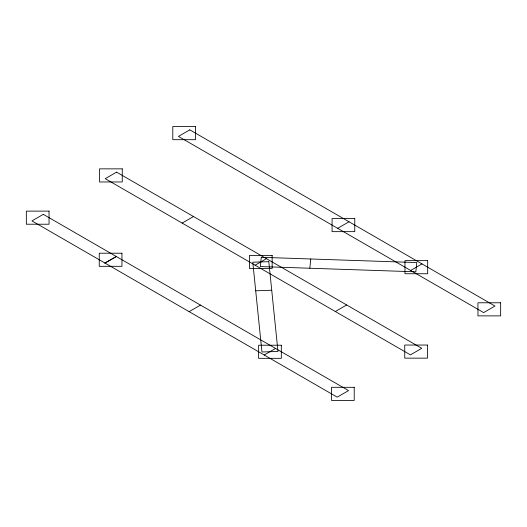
<?xml version="1.0" encoding="UTF-8"?>
<svg xmlns="http://www.w3.org/2000/svg" width="527" height="527" viewBox="0 0 527 527"><rect width="100%" height="100%" fill="white"/><g stroke="black" fill="none" stroke-linecap="round" stroke-linejoin="round"><path stroke-width="0.79" d="M309.83 268.236L310.765 258.988M104.926 263.039L116.276 256.491M105.005 263.085L116.355 256.537M182.144 223.079L193.495 216.531M255.127 265.219L266.478 258.665M189.121 311.648L200.464 305.1M337.655 228.323L349.012 221.775M335.317 311.516L346.667 304.962M264.211 355.007L275.562 348.452M410.645 270.463L421.995 263.915M255.707 290.792L271.728 290.245M261.273 257.314L260.331 266.57L415.849 271.813L416.785 262.565L261.273 257.314M43.293 214.351L31.943 220.905L337.194 397.141L348.545 390.586L43.293 214.351M116.586 172.131L105.242 178.679L410.414 354.869L421.758 348.321L116.586 172.131M189.806 129.859L178.455 136.414L483.628 312.603L494.978 306.049L189.806 129.859M268.816 261.669L252.789 262.215L261.952 351.996L277.973 351.456L268.816 261.669M195.477 126.585L172.784 126.585L172.784 139.688L195.477 139.688L195.477 126.585M122.264 168.851L99.563 168.851L99.563 181.96L122.264 181.96L122.264 168.851M49.044 211.123L26.35 211.123L26.35 224.225L49.044 224.225L49.044 211.123M354.763 218.547L332.069 218.547L332.069 231.649L354.763 231.649L354.763 218.547M121.948 253.21L99.254 253.21L99.254 266.319L121.948 266.319L121.948 253.21M272.149 255.391L249.455 255.391L249.455 268.493L272.149 268.493L272.149 255.391M427.667 260.634L404.967 260.634L404.967 273.737L427.667 273.737L427.667 260.634M500.65 302.775L477.956 302.775L477.956 315.877L500.65 315.877L500.65 302.775M427.437 345.04L404.736 345.04L404.736 358.149L427.437 358.149L427.437 345.04M281.319 345.225L258.625 345.225L258.625 358.327L281.319 358.327L281.319 345.225M354.216 387.312L331.523 387.312L331.523 400.415L354.216 400.415L354.216 387.312"/></g></svg>
